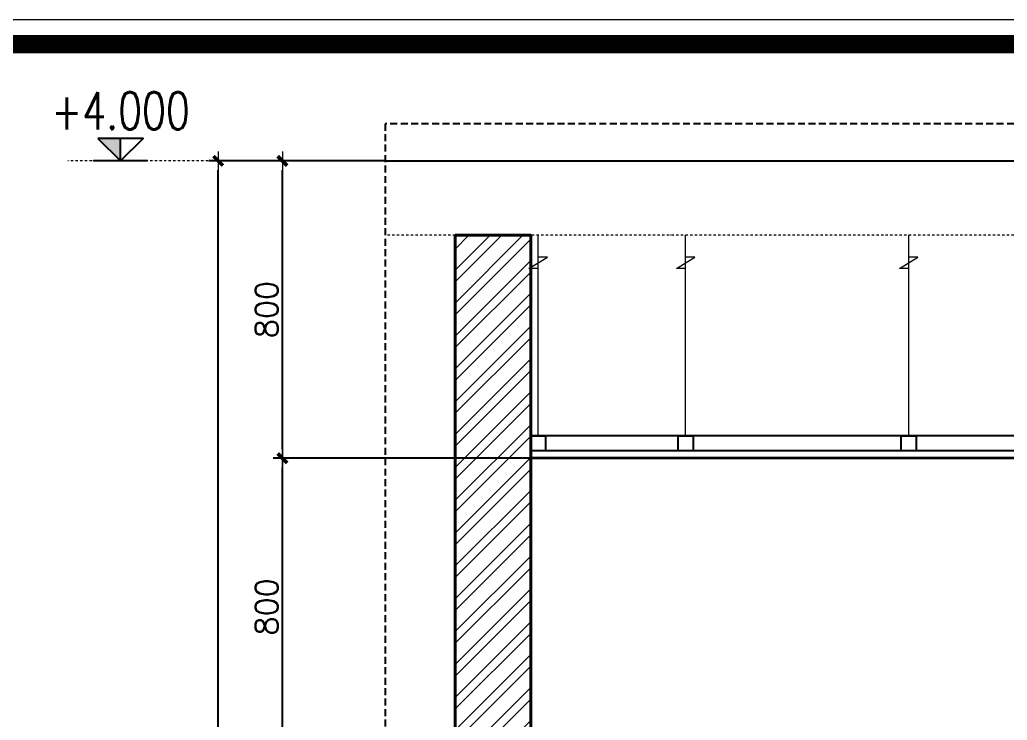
# Model space of a CAD drawing. Header units: millimetres. Extents: x 615730 to 2792744, y 139412 to 597571.
# Drawn here: x 1417384 to 1428010, y 274233 to 281772 of the extents above; entities that cross this region are included whole.
import ezdxf
from ezdxf.enums import TextEntityAlignment as Align

# ---------------------------------------------------------------- set-up
doc = ezdxf.new("R2010")
doc.units = ezdxf.units.MM
doc.header["$MEASUREMENT"] = 0
doc.header["$PDMODE"] = 34
doc.linetypes.add('DASHDOT', pattern=[1, 0.5, -0.25, 0, -0.25])
doc.linetypes.add('HIDDEN', pattern=[0.375, 0.25, -0.125])
doc.layers.get('0').update_dxf_attribs({"lineweight": 5})
for name, color, linetype in [('8', 8, 'Continuous'), ('CUA', 132, 'Continuous'), ('DUT', 250, 'HIDDEN'), ('H', 252, 'Continuous'), ('TEXT', 2, 'Continuous'), ('THAY1', 7, 'Continuous'), ('thaydam', 42, 'Continuous')]:
    doc.layers.add(name, color=color, linetype=linetype)
for name, color, linetype, lineweight in [('NETNGOAITUONG', 1, 'Continuous', 40), ('thay', 7, 'Continuous', 15), ('TIM TRUC', 149, 'DASHDOT', 9), ('TUONG', 6, 'Continuous', 35), ('VLIEU', 250, 'Continuous', 9)]:
    doc.layers.add(name, color=color, linetype=linetype, lineweight=lineweight)
doc.styles.add('DIM', font='txt.shx', dxfattribs={"height": 120})
doc.styles.add('romans', font='romans.shx', dxfattribs={"height": 240})
doc.dimstyles.new('1-50', dxfattribs={"dimtxt": 200, "dimasz": 100, "dimexe": 100, "dimexo": 0, "dimgap": 50, "dimtad": 1, "dimdec": 0, "dimlfac": 0.25, "dimzin": 0, "dimdsep": 46, "dimtxsty": 'romans', "dimblk": ']', "dimcen": 0, "dimdle": 100, "dimclrd": 148, "dimclre": 148, "dimclrt": 2, "dimadec": 0, "dimazin": 0, "dimtfac": 1.111111, "dimtdec": 0, "dimtix": 1, "dimtmove": 2, "dimatfit": 3, "dimldrblk": ']', "dimfxl": 200, "dimtolj": 1, "dimtzin": 0, "dimarcsym": 0})

# ---------------------------------------------------------------- blocks, each defined once
blk = doc.blocks.new(']')
for p, q in [((1, 0), (-1, 0)), ((0, 1), (0, -1))]:
    blk.add_line(p, q)
at = {"color": 9, "const_width": 0.4}
blk.add_lwpolyline([(-0.51, -0.51), (0.51, 0.51)], dxfattribs=at)
blk = doc.blocks.new('*D2810')
at = {"layer": 'DEFPOINTS', "color": 0, "ltscale": 10, "transparency": 16777216}
for p in [(1420211, 277053), (1422882, 277053), (1422069, 273853)]:
    blk.add_point(p, dxfattribs=at)
at = {"layer": 'VLIEU', "color": 148, "lineweight": -2, "ltscale": 10, "transparency": 16777216}
for p, q in [((1422882, 277053), (1420111, 277053)), ((1420211, 273953), (1420211, 276953)), ((1422069, 273853), (1420111, 273853))]:
    blk.add_line(p, q, dxfattribs=at)
at = {"layer": 'VLIEU', "color": 148, "lineweight": -2, "ltscale": 10, "transparency": 16777216, "xscale": 100, "yscale": 100, "zscale": 100}
for p, rotation in [((1420211, 277053), 90), ((1420211, 273853), 270)]:
    blk.add_blockref(']', p, dxfattribs=dict(at, rotation=rotation))
at = {"layer": 'VLIEU', "color": 2, "ltscale": 10, "transparency": 16777216, "insert": (1420041, 275453), "char_height": 240, "attachment_point": 5, "rotation": 90, "style": 'romans'}
blk.add_mtext('\\A1;800', dxfattribs=at)
blk = doc.blocks.new('*D2811')
at = {"layer": 'DEFPOINTS', "color": 0, "ltscale": 10, "transparency": 16777216}
for p in [(1420211, 280253), (1421315, 280253), (1422882, 277053)]:
    blk.add_point(p, dxfattribs=at)
at = {"layer": 'VLIEU', "color": 148, "lineweight": -2, "ltscale": 10, "transparency": 16777216}
for p, q in [((1421315, 280253), (1420111, 280253)), ((1420211, 277153), (1420211, 280153)), ((1422882, 277053), (1420111, 277053))]:
    blk.add_line(p, q, dxfattribs=at)
at = {"layer": 'VLIEU', "color": 148, "lineweight": -2, "ltscale": 10, "transparency": 16777216, "xscale": 100, "yscale": 100, "zscale": 100}
for p, rotation in [((1420211, 280253), 90), ((1420211, 277053), 270)]:
    blk.add_blockref(']', p, dxfattribs=dict(at, rotation=rotation))
at = {"layer": 'VLIEU', "color": 2, "ltscale": 10, "transparency": 16777216, "insert": (1420041, 278653), "char_height": 240, "attachment_point": 5, "rotation": 90, "style": 'romans'}
blk.add_mtext('\\A1;800', dxfattribs=at)
blk = doc.blocks.new('*D2812')
at = {"layer": 'DEFPOINTS', "color": 0, "ltscale": 10, "transparency": 16777216}
for p in [(1419520, 280253), (1421086, 280253), (1421086, 264253)]:
    blk.add_point(p, dxfattribs=at)
at = {"layer": 'VLIEU', "color": 148, "lineweight": -2, "ltscale": 10, "transparency": 16777216}
for p, q in [((1421086, 280253), (1419420, 280253)), ((1419520, 264353), (1419520, 280153)), ((1421086, 264253), (1419420, 264253))]:
    blk.add_line(p, q, dxfattribs=at)
at = {"layer": 'VLIEU', "color": 148, "lineweight": -2, "ltscale": 10, "transparency": 16777216, "xscale": 100, "yscale": 100, "zscale": 100}
for p, rotation in [((1419520, 280253), 90), ((1419520, 264253), 270)]:
    blk.add_blockref(']', p, dxfattribs=dict(at, rotation=rotation))
at = {"layer": 'VLIEU', "color": 2, "ltscale": 10, "transparency": 16777216, "insert": (1419350, 272253), "char_height": 240, "attachment_point": 5, "rotation": 90, "style": 'romans'}
blk.add_mtext('\\A1;4000', dxfattribs=at)
blk = doc.blocks.new('Cao do mat dung')
at = {"layer": '8'}
blk.add_hatch(color=256, dxfattribs=at).paths.add_polyline_path([(125, 125), (0, 125), (0, 0)])
for p, q in [((0, 0), (0, 125)), ((-150, 0), (150, 0))]:
    blk.add_line(p, q)
blk.add_lwpolyline([(125, 125), (0, 0), (-125, 125)], close=True)
at = {"layer": 'TEXT', "style": 'DIM', "width": 0.75}
blk.add_attdef('%%P0.000', text='', height=180, dxfattribs=at).set_placement((0, 175), align=Align.CENTER)

msp = doc.modelspace()

# ---------------------------------------------------------------- hatches: boundary and pattern name
at = {"layer": 'VLIEU', "ltscale": 10}
h = msp.add_hatch(dxfattribs=at)
h.set_pattern_fill('STEEL', color=256, scale=2000, style=0)
h.set_pattern_definition([(45, (600767.42, 0), (-176.776695, 176.776695), []), (45, (600767.42, 125), (-176.776695, 176.776695), [])])
h.paths.add_polyline_path([(1431282.1, 272652.6), (1430882.1, 272652.6), (1430882.1, 264252.7), (1431282.1, 264252.7)])
h.paths.add_polyline_path([(1431282.1, 279452.6), (1430882.1, 279452.6), (1430882.1, 279192.4), (1430902.1, 279192.4), (1430882.1, 279180.4), (1430882.1, 275372.6), (1431282.1, 275372.6)])
h.paths.add_polyline_path([(1422882.1, 279452.6), (1422068.7, 279452.6), (1422068.7, 273852.7), (1422882.1, 273852.7), (1422882.1, 279095.6), (1422862.1, 279095.6), (1422882.1, 279107.6)])

# ---------------------------------------------------------------- linework, layer by layer
at = {"layer": 'CUA'}
msp.add_line((1421314.7, 280252.7), (1432133.7, 280252.7), dxfattribs=at)
at = {"layer": 'DUT', "color": 2, "ltscale": 300}
msp.add_lwpolyline([(1421314.7, 260038.1), (1432133.7, 260038.1), (1432133.7, 280652.7), (1421314.7, 280652.7)], close=True, dxfattribs=at)
at = {"layer": 'H', "const_width": 197}
msp.add_lwpolyline([(1398551.1, 254455.8), (1437030.2, 254455.8), (1437030.2, 281509.4), (1398551.1, 281509.4)], close=True, dxfattribs=at)
at = {"layer": 'NETNGOAITUONG'}
msp.add_lwpolyline([(1422068.7, 279452.6), (1422882.1, 279452.6), (1422882.1, 273852.7), (1422068.7, 273852.7)], close=True, dxfattribs=at)
at = {"layer": 'thay', "linetype": 'Continuous'}
msp.add_lwpolyline([(1398288.4, 254193.2), (1437292.9, 254193.2), (1437292.9, 281772), (1398288.4, 281772)], close=True, dxfattribs=at)
at = {"layer": 'THAY1'}
for p, q in [((1430882.1, 277292.7), (1422882.1, 277292.7)), ((1430882.1, 277132.7), (1422882.1, 277132.7))]:
    msp.add_line(p, q, dxfattribs=at)
at = {"layer": 'thaydam'}
for points in [[(1422882.1, 277292.7), (1423042.1, 277292.7), (1423042.1, 277132.7), (1422882.1, 277132.7)], [(1424469.5, 277292.7), (1424629.5, 277292.7), (1424629.5, 277132.7), (1424469.5, 277132.7)], [(1426869.5, 277292.7), (1427029.5, 277292.7), (1427029.5, 277132.7), (1426869.5, 277132.7)]]:
    msp.add_lwpolyline(points, close=True, dxfattribs=at)
at = {"layer": 'TIM TRUC', "ltscale": 50}
for points in [[(1432137.8, 280252.6), (1417903, 280252.6)], [(1432137.8, 279452.6), (1421314.7, 279452.6)]]:
    msp.add_lwpolyline(points, dxfattribs=at)
at = {"layer": 'TUONG'}
msp.add_line((1430882.1, 277052.7), (1422882.1, 277052.7), dxfattribs=at)
at = {"layer": 'VLIEU', "ltscale": 10}
for p, q in [((1422962.1, 280252.6), (1422962.1, 280252.7)), ((1424549.5, 280252.6), (1424549.5, 280252.7)), ((1426949.5, 280252.6), (1426949.5, 280252.7)), ((1422962.1, 277292.7), (1422962.1, 279452.6)), ((1424549.5, 277292.7), (1424549.5, 279452.6)), ((1426949.5, 277292.7), (1426949.5, 279452.6))]:
    msp.add_line(p, q, dxfattribs=at)
for points in [[(1422962.1, 279076.9), (1422962.1, 279095.6), (1422862.1, 279095.6), (1423062.1, 279215.6), (1422962.1, 279215.6), (1422962.1, 279234.4)], [(1424549.5, 279076.9), (1424549.5, 279095.6), (1424449.5, 279095.6), (1424649.5, 279215.6), (1424549.5, 279215.6), (1424549.5, 279234.4)], [(1426949.5, 279076.9), (1426949.5, 279095.6), (1426849.5, 279095.6), (1427049.5, 279215.6), (1426949.5, 279215.6), (1426949.5, 279234.4)]]:
    msp.add_lwpolyline(points, dxfattribs=at)

# ---------------------------------------------------------------- block references
at = {"layer": 'TEXT'}
ref = msp.add_blockref('Cao do mat dung', (1418468.6, 280252.6), dxfattribs=dict(at, xscale=-1.940516273956746, yscale=1.940516273840331, zscale=1.940516273849605))
ref.add_attrib('%%P0.000', '+4.000', dxfattribs={"height": 400, "style": 'DIM', "width": 0.75}).set_placement((1418468.6, 280592.2), align=Align.CENTER)

# ---------------------------------------------------------------- dimensions: what is measured, and where the dimension line sits
at = {"layer": 'VLIEU', "ltscale": 10}
for base, p1, p2, picture, middle in [((1419520.4, 280252.7), (1421085.8, 264252.6), (1421085.8, 280252.7), '*D2812', (1419350.4, 272252.6)), ((1420211.3, 280252.7), (1422882.1, 277052.7), (1421314.7, 280252.7), '*D2811', (1420041.3, 278652.7)), ((1420211.3, 277052.7), (1422068.7, 273852.6), (1422882.1, 277052.7), '*D2810', (1420041.3, 275452.6))]:
    dim = msp.add_linear_dim(base=base, p1=p1, p2=p2, angle=90, dimstyle='1-50', dxfattribs=at)
    dim.commit()
    dim.dimension.update_dxf_attribs({"geometry": picture, "text_midpoint": middle})

doc.saveas('drawing.dxf')
